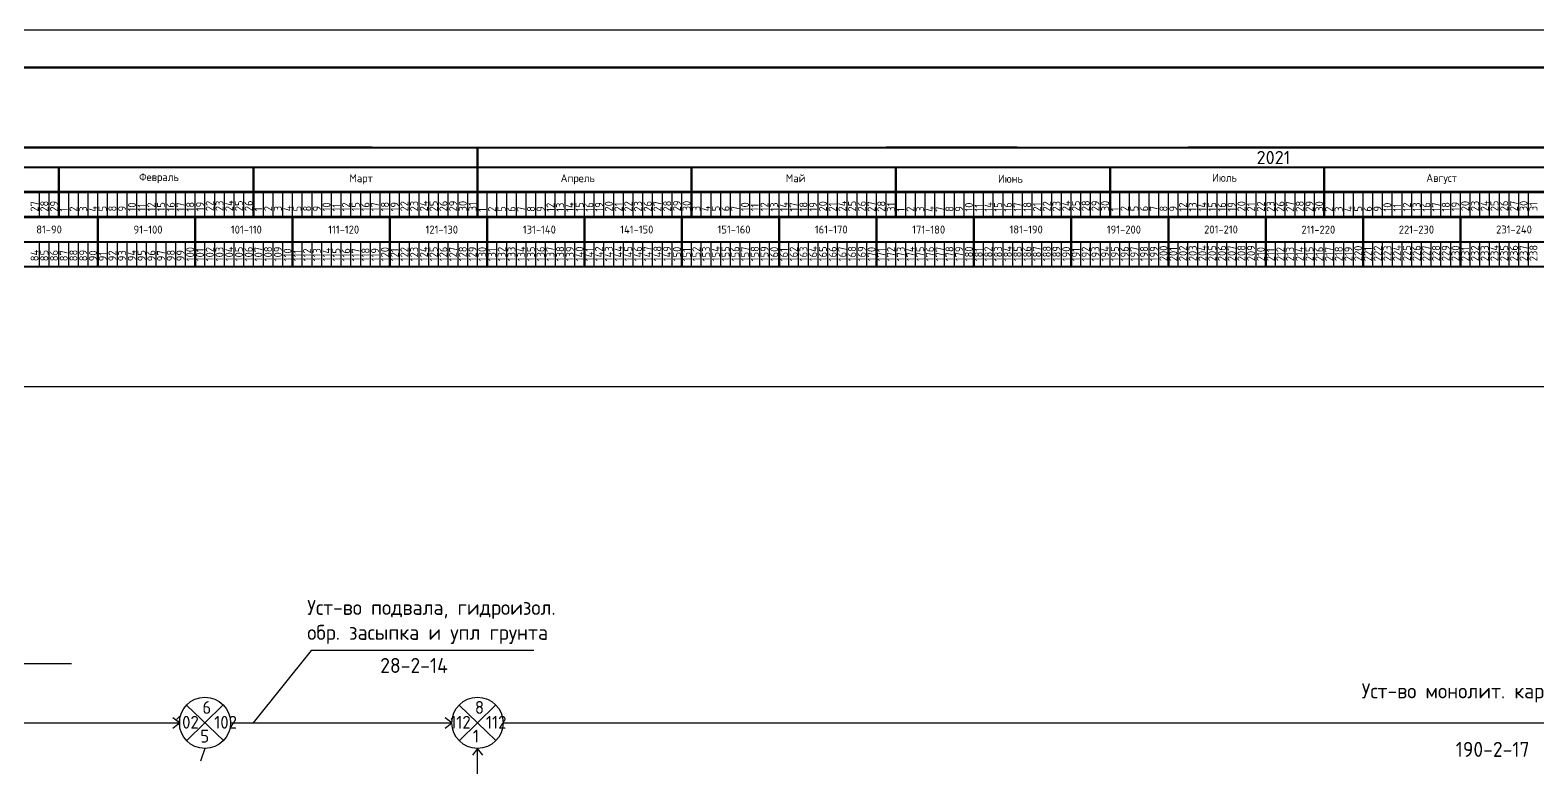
# Model space of a CAD drawing. Header units: millimetres. Extents: x -782 to 10910, y 3841 to 9763.
# Drawn here: x 3364.9 to 3566.3, y 8528 to 8626.5 of the extents above; entities that cross this region are included whole.
import ezdxf

# ---------------------------------------------------------------- set-up
doc = ezdxf.new("R2010")
doc.units = ezdxf.units.MM
doc.layers.add('05', color=7, linetype='Continuous', lineweight=50)
doc.layers.add('1STAIR2D', color=30, linetype='Continuous')
doc.layers.add('A0-08', color=101, linetype='Continuous')
doc.styles.add('GOST-2.304_Type-B', font='GOST_Common.ttf')
doc.styles.get("Standard").update_dxf_attribs({"font": 'isocpeur.ttf'})

msp = doc.modelspace()

# ---------------------------------------------------------------- linework, layer by layer
at = {"lineweight": 50}
for p, q in [((3424.681601, 8601.544181), (3424.681601, 8610.846744)), ((3368.782067, 8601.560899), (3368.782067, 8608.237519)), ((3394.781878, 8601.517666), (3394.781878, 8608.194286)), ((3453.281412, 8601.549043), (3453.281412, 8608.225663)), ((3480.581287, 8601.497828), (3480.581287, 8608.225663)), ((3509.181161, 8601.443177), (3509.181161, 8608.171012)), ((3537.781689, 8601.576332), (3537.781689, 8608.304166)), ((3424.681601, 8601.636454), (3424.682382, 8604.956123)), ((3373.981601, 8594.926587), (3373.981601, 8601.544181)), ((3386.981601, 8594.911202), (3386.981601, 8601.544181)), ((3399.981601, 8594.895817), (3399.981601, 8601.544181)), ((3412.981601, 8594.895817), (3412.981601, 8601.544181)), ((3425.981601, 8594.911202), (3425.981601, 8601.544181)), ((3438.981601, 8594.911202), (3438.981601, 8601.544181)), ((3451.981601, 8594.911202), (3451.981601, 8601.544181)), ((3464.981601, 8594.911202), (3464.981601, 8601.544181)), ((3477.981601, 8594.918895), (3477.981601, 8601.551874)), ((3490.981601, 8594.93428), (3490.981601, 8601.567259)), ((3503.981601, 8594.903509), (3503.981601, 8601.536489)), ((3516.981601, 8594.911202), (3516.981601, 8601.544181)), ((3529.981601, 8594.911202), (3529.981601, 8601.544181)), ((3542.981601, 8594.93428), (3542.981601, 8601.567259)), ((3555.981601, 8594.903509), (3555.981601, 8601.536489))]:
    msp.add_line(p, q, dxfattribs=at)
at = {"lineweight": 25}
for p, q in [((3366.182042, 8601.455147), (3366.182042, 8604.779329)), ((3366.182067, 8601.528387), (3366.182067, 8604.852569)), ((3367.482067, 8601.497616), (3367.482067, 8604.821798)), ((3368.781979, 8601.534418), (3368.781979, 8604.858601)), ((3368.782067, 8601.466845), (3368.782067, 8604.791027)), ((3371.381979, 8601.534418), (3371.381979, 8604.858601)), ((3371.382004, 8601.528559), (3371.382004, 8604.852741)), ((3372.681979, 8601.534418), (3372.681979, 8604.858601)), ((3373.981979, 8601.503648), (3373.981979, 8604.82783)), ((3373.982004, 8601.528559), (3373.982004, 8604.852741)), ((3375.281979, 8601.472877), (3375.281979, 8604.797059)), ((3375.282004, 8601.528559), (3375.282004, 8604.852741)), ((3376.582004, 8601.497788), (3376.582004, 8604.821971)), ((3377.881916, 8601.552148), (3377.881916, 8604.876331)), ((3377.882004, 8601.467018), (3377.882004, 8604.7912)), ((3380.481916, 8601.552148), (3380.481916, 8604.876331)), ((3380.481941, 8601.546289), (3380.481941, 8604.870471)), ((3381.781916, 8601.552148), (3381.781916, 8604.876331)), ((3383.081916, 8601.521378), (3383.081916, 8604.84556)), ((3383.081941, 8601.546289), (3383.081941, 8604.870471)), ((3384.381916, 8601.490607), (3384.381916, 8604.814789)), ((3384.381941, 8601.546289), (3384.381941, 8604.870471)), ((3385.681941, 8601.515518), (3385.681941, 8604.839701)), ((3386.981853, 8601.552321), (3386.981853, 8604.876503)), ((3386.981941, 8601.484748), (3386.981941, 8604.80893)), ((3389.581853, 8601.552321), (3389.581853, 8604.876503)), ((3389.581878, 8601.564019), (3389.581878, 8604.888201)), ((3390.881853, 8601.552321), (3390.881853, 8604.876503)), ((3392.181853, 8601.52155), (3392.181853, 8604.845732)), ((3392.181878, 8601.564019), (3392.181878, 8604.888201)), ((3393.481853, 8601.49078), (3393.481853, 8604.814962)), ((3393.481878, 8601.564019), (3393.481878, 8604.888201)), ((3394.781878, 8601.533248), (3394.781878, 8604.857431)), ((3396.08179, 8601.570051), (3396.08179, 8604.894233)), ((3396.081878, 8601.502478), (3396.081878, 8604.82666)), ((3398.68179, 8601.570051), (3398.68179, 8604.894233)), ((3398.681815, 8601.564192), (3398.681815, 8604.888374)), ((3399.98179, 8601.570051), (3399.98179, 8604.894233)), ((3401.28179, 8601.53928), (3401.28179, 8604.863462)), ((3401.281815, 8601.564192), (3401.281815, 8604.888374)), ((3402.58179, 8601.508509), (3402.58179, 8604.832692)), ((3402.581815, 8601.564192), (3402.581815, 8604.888374)), ((3403.881815, 8601.533421), (3403.881815, 8604.857603)), ((3405.181727, 8601.587781), (3405.181727, 8604.911963)), ((3405.181815, 8601.50265), (3405.181815, 8604.826832)), ((3407.781727, 8601.587781), (3407.781727, 8604.911963)), ((3407.781752, 8601.581921), (3407.781752, 8604.906104)), ((3409.081727, 8601.587781), (3409.081727, 8604.911963)), ((3410.381727, 8601.55701), (3410.381727, 8604.881192)), ((3410.381752, 8601.581921), (3410.381752, 8604.906104)), ((3411.681727, 8601.526239), (3411.681727, 8604.850422)), ((3411.681752, 8601.581921), (3411.681752, 8604.906104)), ((3412.981752, 8601.551151), (3412.981752, 8604.875333)), ((3414.281664, 8601.587953), (3414.281664, 8604.912135)), ((3416.881664, 8601.587953), (3416.881664, 8604.912135)), ((3418.181664, 8601.587953), (3418.181664, 8604.912135)), ((3419.481664, 8601.557183), (3419.481664, 8604.881365)), ((3420.781664, 8601.526412), (3420.781664, 8604.850594)), ((3423.381601, 8601.605683), (3423.381601, 8604.929865)), ((3425.981601, 8601.513411), (3425.981601, 8604.837593)), ((3428.581601, 8601.513411), (3428.581601, 8604.837593)), ((3429.881601, 8601.513411), (3429.881601, 8604.837593)), ((3431.181601, 8601.48264), (3431.181601, 8604.806822)), ((3432.481601, 8601.451869), (3432.481601, 8604.776051)), ((3435.081539, 8601.513583), (3435.081539, 8604.837765)), ((3437.681539, 8601.513583), (3437.681539, 8604.837765)), ((3438.981539, 8601.513583), (3438.981539, 8604.837765)), ((3440.281539, 8601.482812), (3440.281539, 8604.806995)), ((3441.581539, 8601.452042), (3441.581539, 8604.776224)), ((3444.181476, 8601.531313), (3444.181476, 8604.855495)), ((3446.781476, 8601.531313), (3446.781476, 8604.855495)), ((3448.081476, 8601.531313), (3448.081476, 8604.855495)), ((3449.381476, 8601.500542), (3449.381476, 8604.824725)), ((3450.681476, 8601.469772), (3450.681476, 8604.793954)), ((3453.281412, 8601.549043), (3453.281412, 8604.873225)), ((3455.881412, 8601.549043), (3455.881412, 8604.873225)), ((3457.181412, 8601.549043), (3457.181412, 8604.873225)), ((3458.481412, 8601.518272), (3458.481412, 8604.842455)), ((3459.781412, 8601.487502), (3459.781412, 8604.811684)), ((3462.38135, 8601.549216), (3462.38135, 8604.873398)), ((3464.98135, 8601.549216), (3464.98135, 8604.873398)), ((3466.28135, 8601.549216), (3466.28135, 8604.873398)), ((3467.58135, 8601.518445), (3467.58135, 8604.842627)), ((3468.88135, 8601.487674), (3468.88135, 8604.811856)), ((3471.481287, 8601.566945), (3471.481287, 8604.891128)), ((3474.081287, 8601.566945), (3474.081287, 8604.891128)), ((3475.381287, 8601.605683), (3475.381287, 8604.929865)), ((3475.381287, 8601.605683), (3475.381287, 8604.929865)), ((3475.381287, 8601.566945), (3475.381287, 8604.891128)), ((3476.681287, 8601.536175), (3476.681287, 8604.860357)), ((3477.981287, 8601.513411), (3477.981287, 8604.837593)), ((3477.981287, 8601.513411), (3477.981287, 8604.837593)), ((3477.981287, 8601.505404), (3477.981287, 8604.829586)), ((3480.581224, 8601.584675), (3480.581224, 8604.908858)), ((3480.581287, 8601.513411), (3480.581287, 8604.837593)), ((3480.581287, 8601.513411), (3480.581287, 8604.837593)), ((3481.881287, 8601.513411), (3481.881287, 8604.837593)), ((3481.881287, 8601.513411), (3481.881287, 8604.837593)), ((3483.181224, 8601.584675), (3483.181224, 8604.908858)), ((3483.181287, 8601.48264), (3483.181287, 8604.806822)), ((3483.181287, 8601.48264), (3483.181287, 8604.806822)), ((3484.481224, 8601.584675), (3484.481224, 8604.908858)), ((3484.481287, 8601.451869), (3484.481287, 8604.776051)), ((3484.481287, 8601.451869), (3484.481287, 8604.776051)), ((3485.781224, 8601.553905), (3485.781224, 8604.878087)), ((3487.081224, 8601.523134), (3487.081224, 8604.847316)), ((3487.081224, 8601.513583), (3487.081224, 8604.837765)), ((3487.081224, 8601.513583), (3487.081224, 8604.837765)), ((3489.681161, 8601.584848), (3489.681161, 8604.90903)), ((3489.681224, 8601.513583), (3489.681224, 8604.837765)), ((3489.681224, 8601.513583), (3489.681224, 8604.837765)), ((3490.981224, 8601.513583), (3490.981224, 8604.837765)), ((3490.981224, 8601.513583), (3490.981224, 8604.837765)), ((3492.281161, 8601.584848), (3492.281161, 8604.90903)), ((3492.281224, 8601.482812), (3492.281224, 8604.806995)), ((3492.281224, 8601.482812), (3492.281224, 8604.806995)), ((3493.581161, 8601.584848), (3493.581161, 8604.90903)), ((3493.581224, 8601.452042), (3493.581224, 8604.776224)), ((3493.581224, 8601.452042), (3493.581224, 8604.776224)), ((3494.881161, 8601.554077), (3494.881161, 8604.87826)), ((3496.181161, 8601.531313), (3496.181161, 8604.855495)), ((3496.181161, 8601.531313), (3496.181161, 8604.855495)), ((3496.181161, 8601.523307), (3496.181161, 8604.847489)), ((3498.781098, 8601.602578), (3498.781098, 8604.92676)), ((3498.781161, 8601.531313), (3498.781161, 8604.855495)), ((3498.781161, 8601.531313), (3498.781161, 8604.855495)), ((3500.081161, 8601.531313), (3500.081161, 8604.855495)), ((3500.081161, 8601.531313), (3500.081161, 8604.855495)), ((3501.381098, 8601.602578), (3501.381098, 8604.92676)), ((3501.381161, 8601.500542), (3501.381161, 8604.824725)), ((3501.381161, 8601.500542), (3501.381161, 8604.824725)), ((3502.681098, 8601.602578), (3502.681098, 8604.92676)), ((3502.681161, 8601.469772), (3502.681161, 8604.793954)), ((3502.681161, 8601.469772), (3502.681161, 8604.793954)), ((3503.981098, 8601.571807), (3503.981098, 8604.895989)), ((3505.281098, 8601.549043), (3505.281098, 8604.873225)), ((3505.281098, 8601.549043), (3505.281098, 8604.873225)), ((3505.281098, 8601.541037), (3505.281098, 8604.865219)), ((3507.881035, 8601.620308), (3507.881035, 8604.94449)), ((3507.881098, 8601.549043), (3507.881098, 8604.873225)), ((3507.881098, 8601.549043), (3507.881098, 8604.873225)), ((3509.181098, 8601.549043), (3509.181098, 8604.873225)), ((3509.181098, 8601.549043), (3509.181098, 8604.873225)), ((3510.481035, 8601.620308), (3510.481035, 8604.94449)), ((3510.481098, 8601.518272), (3510.481098, 8604.842455)), ((3510.481098, 8601.518272), (3510.481098, 8604.842455)), ((3511.781035, 8601.620308), (3511.781035, 8604.94449)), ((3511.781098, 8601.487502), (3511.781098, 8604.811684)), ((3511.781098, 8601.487502), (3511.781098, 8604.811684)), ((3513.081035, 8601.589537), (3513.081035, 8604.913719)), ((3514.381035, 8601.558767), (3514.381035, 8604.882949)), ((3514.381035, 8601.549216), (3514.381035, 8604.873398)), ((3514.381035, 8601.549216), (3514.381035, 8604.873398)), ((3516.980972, 8601.62048), (3516.980972, 8604.944663)), ((3516.981035, 8601.549216), (3516.981035, 8604.873398)), ((3516.981035, 8601.549216), (3516.981035, 8604.873398)), ((3518.281035, 8601.549216), (3518.281035, 8604.873398)), ((3518.281035, 8601.549216), (3518.281035, 8604.873398)), ((3519.580972, 8601.62048), (3519.580972, 8604.944663)), ((3519.581035, 8601.518445), (3519.581035, 8604.842627)), ((3519.581035, 8601.518445), (3519.581035, 8604.842627)), ((3520.880972, 8601.62048), (3520.880972, 8604.944663)), ((3520.881035, 8601.487674), (3520.881035, 8604.811856)), ((3520.881035, 8601.487674), (3520.881035, 8604.811856)), ((3522.180972, 8601.58971), (3522.180972, 8604.913892)), ((3523.480972, 8601.566945), (3523.480972, 8604.891128)), ((3523.480972, 8601.566945), (3523.480972, 8604.891128)), ((3523.480972, 8601.558939), (3523.480972, 8604.883121)), ((3526.080909, 8601.63821), (3526.080909, 8604.962393)), ((3526.080972, 8601.566945), (3526.080972, 8604.891128)), ((3526.080972, 8601.566945), (3526.080972, 8604.891128)), ((3527.380909, 8601.60744), (3527.380909, 8604.931622)), ((3527.380972, 8601.566945), (3527.380972, 8604.891128)), ((3527.380972, 8601.566945), (3527.380972, 8604.891128)), ((3528.680909, 8601.63821), (3528.680909, 8604.962393)), ((3528.680972, 8601.536175), (3528.680972, 8604.860357)), ((3528.680972, 8601.536175), (3528.680972, 8604.860357)), ((3529.980909, 8601.63821), (3529.980909, 8604.962393)), ((3529.980909, 8601.515167), (3529.980909, 8604.839349)), ((3531.280909, 8601.60744), (3531.280909, 8604.931622)), ((3532.580909, 8601.576669), (3532.580909, 8604.900851)), ((3532.580909, 8601.515167), (3532.580909, 8604.839349)), ((3533.880909, 8601.515167), (3533.880909, 8604.839349)), ((3535.180849, 8601.515481), (3535.180849, 8604.839663)), ((3535.180909, 8601.484396), (3535.180909, 8604.808579)), ((3536.480909, 8601.453626), (3536.480909, 8604.777808)), ((3537.780849, 8601.515481), (3537.780849, 8604.839663)), ((3539.080846, 8601.51534), (3539.080846, 8604.839522)), ((3539.080849, 8601.515481), (3539.080849, 8604.839663)), ((3540.380849, 8601.48471), (3540.380849, 8604.808892)), ((3541.680846, 8601.51534), (3541.680846, 8604.839522)), ((3541.680849, 8601.453939), (3541.680849, 8604.778122)), ((3542.980846, 8601.51534), (3542.980846, 8604.839522)), ((3544.280786, 8601.515653), (3544.280786, 8604.839836)), ((3544.280846, 8601.484569), (3544.280846, 8604.808751)), ((3545.580846, 8601.453798), (3545.580846, 8604.77798)), ((3546.880786, 8601.515653), (3546.880786, 8604.839836)), ((3548.180783, 8601.53307), (3548.180783, 8604.857252)), ((3548.180786, 8601.515653), (3548.180786, 8604.839836)), ((3549.480786, 8601.484883), (3549.480786, 8604.809065)), ((3550.780783, 8601.53307), (3550.780783, 8604.857252)), ((3550.780786, 8601.454112), (3550.780786, 8604.778294)), ((3552.080783, 8601.53307), (3552.080783, 8604.857252)), ((3553.380723, 8601.533383), (3553.380723, 8604.857565)), ((3553.380783, 8601.502299), (3553.380783, 8604.826481)), ((3554.680783, 8601.471528), (3554.680783, 8604.79571)), ((3555.980723, 8601.533383), (3555.980723, 8604.857565)), ((3557.28072, 8601.550799), (3557.28072, 8604.874982)), ((3557.280723, 8601.533383), (3557.280723, 8604.857565)), ((3558.580723, 8601.502613), (3558.580723, 8604.826795)), ((3559.88072, 8601.550799), (3559.88072, 8604.874982)), ((3559.880723, 8601.471842), (3559.880723, 8604.796024)), ((3561.18072, 8601.550799), (3561.18072, 8604.874982)), ((3562.48066, 8601.551113), (3562.48066, 8604.875295)), ((3562.48072, 8601.520029), (3562.48072, 8604.844211)), ((3563.78072, 8601.489258), (3563.78072, 8604.81344)), ((3565.08066, 8601.551113), (3565.08066, 8604.875295)), ((3366.181601, 8594.926587), (3366.181601, 8598.266155)), ((3367.481601, 8594.926587), (3367.481601, 8598.25077)), ((3367.481601, 8594.926587), (3367.481601, 8598.25077)), ((3368.781601, 8594.926587), (3368.781601, 8598.25077)), ((3368.781601, 8594.926587), (3368.781601, 8598.25077)), ((3370.081601, 8594.926587), (3370.081601, 8598.266155)), ((3371.381601, 8594.926587), (3371.381601, 8598.25077)), ((3371.381601, 8594.926587), (3371.381601, 8598.25077)), ((3372.681601, 8594.926587), (3372.681601, 8598.25077)), ((3372.681601, 8594.926587), (3372.681601, 8598.25077)), ((3375.281601, 8594.911202), (3375.281601, 8598.235384)), ((3375.281601, 8594.911202), (3375.281601, 8598.235384)), ((3376.581601, 8594.911202), (3376.581601, 8598.235384)), ((3376.581601, 8594.911202), (3376.581601, 8598.235384)), ((3377.881601, 8594.911202), (3377.881601, 8598.25077)), ((3379.181601, 8594.895817), (3379.181601, 8598.219999)), ((3379.181601, 8594.895817), (3379.181601, 8598.219999)), ((3380.481601, 8594.895817), (3380.481601, 8598.219999)), ((3380.481601, 8594.895817), (3380.481601, 8598.219999)), ((3381.781601, 8594.895817), (3381.781601, 8598.235384)), ((3383.081601, 8594.911202), (3383.081601, 8598.235384)), ((3383.081601, 8594.911202), (3383.081601, 8598.235384)), ((3384.381601, 8594.911202), (3384.381601, 8598.235384)), ((3384.381601, 8594.911202), (3384.381601, 8598.235384)), ((3385.681601, 8594.911202), (3385.681601, 8598.25077)), ((3386.981601, 8594.911202), (3386.981601, 8598.235384)), ((3388.281601, 8594.911202), (3388.281601, 8598.235384)), ((3388.281601, 8594.911202), (3388.281601, 8598.235384)), ((3389.581601, 8594.911202), (3389.581601, 8598.25077)), ((3390.881601, 8594.911202), (3390.881601, 8598.235384)), ((3390.881601, 8594.911202), (3390.881601, 8598.235384)), ((3392.181601, 8594.911202), (3392.181601, 8598.235384)), ((3392.181601, 8594.911202), (3392.181601, 8598.235384)), ((3393.481601, 8594.911202), (3393.481601, 8598.25077)), ((3394.781601, 8594.911202), (3394.781601, 8598.235384)), ((3394.781601, 8594.911202), (3394.781601, 8598.235384)), ((3396.081601, 8594.911202), (3396.081601, 8598.235384)), ((3396.081601, 8594.911202), (3396.081601, 8598.235384)), ((3397.381601, 8594.911202), (3397.381601, 8598.25077)), ((3398.681601, 8594.895817), (3398.681601, 8598.219999)), ((3398.681601, 8594.895817), (3398.681601, 8598.219999)), ((3399.981601, 8594.895817), (3399.981601, 8598.219999)), ((3401.281601, 8594.895817), (3401.281601, 8598.235384)), ((3402.581601, 8594.880431), (3402.581601, 8598.204614)), ((3402.581601, 8594.880431), (3402.581601, 8598.204614)), ((3403.881601, 8594.880431), (3403.881601, 8598.204614)), ((3403.881601, 8594.880431), (3403.881601, 8598.204614)), ((3405.181601, 8594.880431), (3405.181601, 8598.219999)), ((3406.481601, 8594.895817), (3406.481601, 8598.219999)), ((3406.481601, 8594.895817), (3406.481601, 8598.219999)), ((3407.781601, 8594.895817), (3407.781601, 8598.219999)), ((3407.781601, 8594.895817), (3407.781601, 8598.219999)), ((3409.081601, 8594.895817), (3409.081601, 8598.235384)), ((3410.381601, 8594.895817), (3410.381601, 8598.219999)), ((3410.381601, 8594.895817), (3410.381601, 8598.219999)), ((3411.681601, 8594.895817), (3411.681601, 8598.219999)), ((3411.681601, 8594.895817), (3411.681601, 8598.219999)), ((3414.281601, 8594.895817), (3414.281601, 8598.219999)), ((3414.281601, 8594.895817), (3414.281601, 8598.219999)), ((3415.581601, 8594.895817), (3415.581601, 8598.219999)), ((3415.581601, 8594.895817), (3415.581601, 8598.219999)), ((3416.881601, 8594.895817), (3416.881601, 8598.235384)), ((3418.181601, 8594.895817), (3418.181601, 8598.219999)), ((3418.181601, 8594.895817), (3418.181601, 8598.219999)), ((3419.481601, 8594.895817), (3419.481601, 8598.219999)), ((3419.481601, 8594.895817), (3419.481601, 8598.219999)), ((3420.781601, 8594.895817), (3420.781601, 8598.235384)), ((3422.081601, 8594.926587), (3422.081601, 8598.25077)), ((3422.081601, 8594.926587), (3422.081601, 8598.25077)), ((3423.381601, 8594.926587), (3423.381601, 8598.25077)), ((3423.381601, 8594.926587), (3423.381601, 8598.25077)), ((3424.681601, 8594.926587), (3424.681601, 8598.266155)), ((3425.981601, 8594.911202), (3425.981601, 8598.235384)), ((3427.281601, 8594.911202), (3427.281601, 8598.235384)), ((3427.281601, 8594.911202), (3427.281601, 8598.235384)), ((3428.581601, 8594.911202), (3428.581601, 8598.25077)), ((3429.881601, 8594.926587), (3429.881601, 8598.25077)), ((3429.881601, 8594.926587), (3429.881601, 8598.25077)), ((3431.181601, 8594.926587), (3431.181601, 8598.25077)), ((3431.181601, 8594.926587), (3431.181601, 8598.25077)), ((3432.481601, 8594.926587), (3432.481601, 8598.266155)), ((3433.781601, 8594.926587), (3433.781601, 8598.25077)), ((3433.781601, 8594.926587), (3433.781601, 8598.25077)), ((3435.081601, 8594.926587), (3435.081601, 8598.25077)), ((3435.081601, 8594.926587), (3435.081601, 8598.25077)), ((3436.381601, 8594.926587), (3436.381601, 8598.266155)), ((3437.681601, 8594.926587), (3437.681601, 8598.25077)), ((3437.681601, 8594.926587), (3437.681601, 8598.25077)), ((3438.981601, 8594.926587), (3438.981601, 8598.25077)), ((3438.981601, 8594.926587), (3438.981601, 8598.25077)), ((3440.281601, 8594.926587), (3440.281601, 8598.266155)), ((3441.581601, 8594.926587), (3441.581601, 8598.25077)), ((3441.581601, 8594.926587), (3441.581601, 8598.25077)), ((3442.881601, 8594.926587), (3442.881601, 8598.25077)), ((3442.881601, 8594.926587), (3442.881601, 8598.25077)), ((3444.181601, 8594.926587), (3444.181601, 8598.266155)), ((3445.481601, 8594.926587), (3445.481601, 8598.25077)), ((3445.481601, 8594.926587), (3445.481601, 8598.25077)), ((3446.781601, 8594.926587), (3446.781601, 8598.25077)), ((3446.781601, 8594.926587), (3446.781601, 8598.25077)), ((3448.081601, 8594.926587), (3448.081601, 8598.266155)), ((3449.381601, 8594.911202), (3449.381601, 8598.235384)), ((3449.381601, 8594.911202), (3449.381601, 8598.235384)), ((3450.681601, 8594.911202), (3450.681601, 8598.235384)), ((3450.681601, 8594.911202), (3450.681601, 8598.235384)), ((3451.981601, 8594.911202), (3451.981601, 8598.25077)), ((3453.281601, 8594.926587), (3453.281601, 8598.25077)), ((3453.281601, 8594.926587), (3453.281601, 8598.25077)), ((3454.581601, 8594.926587), (3454.581601, 8598.25077)), ((3454.581601, 8594.926587), (3454.581601, 8598.25077)), ((3455.881601, 8594.926587), (3455.881601, 8598.266155)), ((3457.181601, 8594.926587), (3457.181601, 8598.25077)), ((3457.181601, 8594.926587), (3457.181601, 8598.25077)), ((3458.481601, 8594.926587), (3458.481601, 8598.25077)), ((3458.481601, 8594.926587), (3458.481601, 8598.25077)), ((3459.781601, 8594.926587), (3459.781601, 8598.266155)), ((3461.081601, 8594.926587), (3461.081601, 8598.25077)), ((3461.081601, 8594.926587), (3461.081601, 8598.25077)), ((3462.381601, 8594.926587), (3462.381601, 8598.25077)), ((3462.381601, 8594.926587), (3462.381601, 8598.25077)), ((3463.681601, 8594.926587), (3463.681601, 8598.266155)), ((3464.981601, 8594.926587), (3464.981601, 8598.25077)), ((3464.981601, 8594.926587), (3464.981601, 8598.25077)), ((3466.281601, 8594.926587), (3466.281601, 8598.25077)), ((3466.281601, 8594.926587), (3466.281601, 8598.25077)), ((3467.581601, 8594.926587), (3467.581601, 8598.266155)), ((3468.881601, 8594.911202), (3468.881601, 8598.235384)), ((3468.881601, 8594.911202), (3468.881601, 8598.235384)), ((3470.181601, 8594.911202), (3470.181601, 8598.235384)), ((3470.181601, 8594.911202), (3470.181601, 8598.235384)), ((3471.481601, 8594.911202), (3471.481601, 8598.25077)), ((3472.781601, 8594.895817), (3472.781601, 8598.219999)), ((3472.781601, 8594.895817), (3472.781601, 8598.219999)), ((3474.081601, 8594.895817), (3474.081601, 8598.219999)), ((3474.081601, 8594.895817), (3474.081601, 8598.219999)), ((3475.381601, 8594.895817), (3475.381601, 8598.235384)), ((3476.681601, 8594.911202), (3476.681601, 8598.235384)), ((3476.681601, 8594.911202), (3476.681601, 8598.235384)), ((3477.981601, 8594.911202), (3477.981601, 8598.235384)), ((3477.981601, 8594.911202), (3477.981601, 8598.235384)), ((3479.281601, 8594.911202), (3479.281601, 8598.25077)), ((3480.581601, 8594.911202), (3480.581601, 8598.235384)), ((3480.581601, 8594.911202), (3480.581601, 8598.235384)), ((3481.881601, 8594.911202), (3481.881601, 8598.235384)), ((3481.881601, 8594.911202), (3481.881601, 8598.235384)), ((3483.181601, 8594.911202), (3483.181601, 8598.25077)), ((3484.481601, 8594.911202), (3484.481601, 8598.235384)), ((3484.481601, 8594.911202), (3484.481601, 8598.235384)), ((3485.781601, 8594.911202), (3485.781601, 8598.235384)), ((3485.781601, 8594.911202), (3485.781601, 8598.235384)), ((3487.081601, 8594.911202), (3487.081601, 8598.25077)), ((3488.381601, 8594.911202), (3488.381601, 8598.235384)), ((3488.381601, 8594.911202), (3488.381601, 8598.235384)), ((3489.681601, 8594.911202), (3489.681601, 8598.235384)), ((3489.681601, 8594.911202), (3489.681601, 8598.235384)), ((3490.981601, 8594.911202), (3490.981601, 8598.25077)), ((3492.281601, 8594.895817), (3492.281601, 8598.219999)), ((3492.281601, 8594.895817), (3492.281601, 8598.219999)), ((3493.581601, 8594.895817), (3493.581601, 8598.219999)), ((3493.581601, 8594.895817), (3493.581601, 8598.219999)), ((3494.881601, 8594.895817), (3494.881601, 8598.235384)), ((3496.181601, 8594.880431), (3496.181601, 8598.204614)), ((3496.181601, 8594.880431), (3496.181601, 8598.204614)), ((3497.481601, 8594.880431), (3497.481601, 8598.204614)), ((3497.481601, 8594.880431), (3497.481601, 8598.204614)), ((3498.781601, 8594.880431), (3498.781601, 8598.219999)), ((3500.081601, 8594.895817), (3500.081601, 8598.219999)), ((3500.081601, 8594.895817), (3500.081601, 8598.219999)), ((3501.381601, 8594.895817), (3501.381601, 8598.219999)), ((3501.381601, 8594.895817), (3501.381601, 8598.219999)), ((3502.681601, 8594.895817), (3502.681601, 8598.235384)), ((3503.981601, 8594.895817), (3503.981601, 8598.219999)), ((3503.981601, 8594.895817), (3503.981601, 8598.219999)), ((3505.281601, 8594.895817), (3505.281601, 8598.219999)), ((3505.281601, 8594.895817), (3505.281601, 8598.219999)), ((3506.581601, 8594.895817), (3506.581601, 8598.235384)), ((3507.881601, 8594.895817), (3507.881601, 8598.219999)), ((3507.881601, 8594.895817), (3507.881601, 8598.219999)), ((3509.181601, 8594.895817), (3509.181601, 8598.219999)), ((3509.181601, 8594.895817), (3509.181601, 8598.219999)), ((3510.481601, 8594.895817), (3510.481601, 8598.235384)), ((3511.781601, 8594.895817), (3511.781601, 8598.219999)), ((3511.781601, 8594.895817), (3511.781601, 8598.219999)), ((3513.081601, 8594.895817), (3513.081601, 8598.219999)), ((3513.081601, 8594.895817), (3513.081601, 8598.219999)), ((3514.381601, 8594.895817), (3514.381601, 8598.235384)), ((3515.681601, 8594.926587), (3515.681601, 8598.25077)), ((3515.681601, 8594.926587), (3515.681601, 8598.25077)), ((3516.981601, 8594.926587), (3516.981601, 8598.25077)), ((3516.981601, 8594.926587), (3516.981601, 8598.25077)), ((3518.281601, 8594.926587), (3518.281601, 8598.266155)), ((3519.581601, 8594.911202), (3519.581601, 8598.235384)), ((3519.581601, 8594.911202), (3519.581601, 8598.235384)), ((3520.881601, 8594.911202), (3520.881601, 8598.235384)), ((3520.881601, 8594.911202), (3520.881601, 8598.235384)), ((3522.181601, 8594.911202), (3522.181601, 8598.25077)), ((3523.481601, 8594.926587), (3523.481601, 8598.25077)), ((3523.481601, 8594.926587), (3523.481601, 8598.25077)), ((3524.781601, 8594.926587), (3524.781601, 8598.25077)), ((3524.781601, 8594.926587), (3524.781601, 8598.25077)), ((3526.081601, 8594.926587), (3526.081601, 8598.266155)), ((3527.381601, 8594.926587), (3527.381601, 8598.25077)), ((3527.381601, 8594.926587), (3527.381601, 8598.25077)), ((3528.681601, 8594.926587), (3528.681601, 8598.25077)), ((3528.681601, 8594.926587), (3528.681601, 8598.25077)), ((3529.981601, 8594.926587), (3529.981601, 8598.266155)), ((3531.281601, 8594.926587), (3531.281601, 8598.25077)), ((3531.281601, 8594.926587), (3531.281601, 8598.25077)), ((3532.581601, 8594.926587), (3532.581601, 8598.25077)), ((3532.581601, 8594.926587), (3532.581601, 8598.25077)), ((3533.881601, 8594.926587), (3533.881601, 8598.266155)), ((3535.181601, 8594.926587), (3535.181601, 8598.25077)), ((3535.181601, 8594.926587), (3535.181601, 8598.25077)), ((3536.481601, 8594.926587), (3536.481601, 8598.25077)), ((3536.481601, 8594.926587), (3536.481601, 8598.25077)), ((3537.781601, 8594.926587), (3537.781601, 8598.266155)), ((3539.081601, 8594.926587), (3539.081601, 8598.25077)), ((3539.081601, 8594.926587), (3539.081601, 8598.25077)), ((3540.381601, 8594.926587), (3540.381601, 8598.25077)), ((3540.381601, 8594.926587), (3540.381601, 8598.25077)), ((3541.681601, 8594.926587), (3541.681601, 8598.266155)), ((3542.981601, 8594.911202), (3542.981601, 8598.235384)), ((3542.981601, 8594.911202), (3542.981601, 8598.235384)), ((3544.281601, 8594.911202), (3544.281601, 8598.235384)), ((3544.281601, 8594.911202), (3544.281601, 8598.235384)), ((3545.581601, 8594.911202), (3545.581601, 8598.25077)), ((3546.881601, 8594.926587), (3546.881601, 8598.25077)), ((3546.881601, 8594.926587), (3546.881601, 8598.25077)), ((3548.181601, 8594.926587), (3548.181601, 8598.25077)), ((3548.181601, 8594.926587), (3548.181601, 8598.25077)), ((3549.481601, 8594.926587), (3549.481601, 8598.266155)), ((3550.781601, 8594.926587), (3550.781601, 8598.25077)), ((3550.781601, 8594.926587), (3550.781601, 8598.25077)), ((3552.081601, 8594.926587), (3552.081601, 8598.25077)), ((3552.081601, 8594.926587), (3552.081601, 8598.25077)), ((3553.381601, 8594.926587), (3553.381601, 8598.266155)), ((3554.681601, 8594.926587), (3554.681601, 8598.25077)), ((3554.681601, 8594.926587), (3554.681601, 8598.25077)), ((3555.981601, 8594.926587), (3555.981601, 8598.25077)), ((3555.981601, 8594.926587), (3555.981601, 8598.25077)), ((3557.281601, 8594.926587), (3557.281601, 8598.266155)), ((3558.581601, 8594.926587), (3558.581601, 8598.25077)), ((3558.581601, 8594.926587), (3558.581601, 8598.25077)), ((3559.881601, 8594.926587), (3559.881601, 8598.25077)), ((3559.881601, 8594.926587), (3559.881601, 8598.25077)), ((3561.181601, 8594.926587), (3561.181601, 8598.266155)), ((3562.481601, 8594.911202), (3562.481601, 8598.235384)), ((3562.481601, 8594.911202), (3562.481601, 8598.235384)), ((3563.781601, 8594.911202), (3563.781601, 8598.235384)), ((3563.781601, 8594.911202), (3563.781601, 8598.235384)), ((3565.081601, 8594.911202), (3565.081601, 8598.25077)), ((3402.458068, 8543.661484), (3394.700821, 8533.988553)), ((3432.222287, 8543.661484), (3402.458068, 8543.661484)), ((3370.434862, 8541.869593), (3337.853464, 8541.869593)), ((3384.861656, 8533.988553), (3383.976067, 8534.667729)), ((3383.976067, 8533.288273), (3384.861656, 8533.988553)), ((3421.261656, 8533.988553), (3420.376067, 8534.667729)), ((3420.376067, 8533.288273), (3421.261656, 8533.988553)), ((3428.101546, 8533.988553), (3668.261656, 8533.988553)), ((3424.681601, 8530.568608), (3424.002425, 8529.683018)), ((3425.381881, 8529.683018), (3424.681601, 8530.568608)), ((3424.681601, 8525.75339), (3424.681601, 8530.568608))]:
    msp.add_line(p, q, dxfattribs=at)
at = {"lineweight": -3}
for p, q in [((3367.481979, 8601.565189), (3367.481916, 8604.891716)), ((3370.082004, 8601.576887), (3370.08194, 8604.903414)), ((3370.081979, 8601.565189), (3370.08276, 8604.884858)), ((3372.682004, 8601.55933), (3372.682784, 8604.878998)), ((3376.581916, 8601.582919), (3376.581853, 8604.909446)), ((3379.181941, 8601.57706), (3379.181878, 8604.903587)), ((3379.181916, 8601.582919), (3379.182696, 8604.902588)), ((3381.781941, 8601.57706), (3381.782721, 8604.896728)), ((3385.681853, 8601.600649), (3385.68179, 8604.927176)), ((3385.681941, 8601.5901), (3385.682722, 8604.909769)), ((3388.281878, 8601.59479), (3388.281815, 8604.921317)), ((3388.281853, 8601.583092), (3388.282634, 8604.90276)), ((3390.881878, 8601.59479), (3390.882658, 8604.914458)), ((3394.78179, 8601.600821), (3394.781727, 8604.927348)), ((3397.381815, 8601.61252), (3397.381752, 8604.939046)), ((3397.38179, 8601.600821), (3397.382571, 8604.92049)), ((3398.681815, 8601.625733), (3398.682595, 8604.945401)), ((3399.981815, 8601.594962), (3399.982595, 8604.914631)), ((3403.881727, 8601.618551), (3403.881664, 8604.945078)), ((3406.481752, 8601.612692), (3406.481689, 8604.939219)), ((3406.481727, 8601.618551), (3406.482508, 8604.93822)), ((3409.081752, 8601.612692), (3409.082532, 8604.932361)), ((3411.681752, 8601.595135), (3411.682533, 8604.914803)), ((3412.981664, 8601.636281), (3412.981601, 8604.962808)), ((3415.581664, 8601.618724), (3415.582445, 8604.938393)), ((3422.081601, 8601.636454), (3422.081538, 8604.962981)), ((3427.281601, 8601.544181), (3427.282382, 8604.86385)), ((3433.781538, 8601.561911), (3433.781475, 8604.888438)), ((3436.381539, 8601.544354), (3436.382319, 8604.864022)), ((3442.881476, 8601.562084), (3442.881412, 8604.888611)), ((3445.481476, 8601.562084), (3445.482256, 8604.881752)), ((3449.381476, 8601.575124), (3449.382256, 8604.894793)), ((3451.981412, 8601.579814), (3451.981349, 8604.906341)), ((3454.581412, 8601.579814), (3454.582193, 8604.899482)), ((3461.081349, 8601.597544), (3461.081286, 8604.92407)), ((3462.38135, 8601.610757), (3462.38213, 8604.930426)), ((3463.68135, 8601.579986), (3463.68213, 8604.899655)), ((3470.181287, 8601.597716), (3470.181224, 8604.924243)), ((3472.781287, 8601.597716), (3472.782067, 8604.917385)), ((3475.381287, 8601.580159), (3475.382067, 8604.899827)), ((3476.681287, 8601.636454), (3476.682067, 8604.956123)), ((3476.681287, 8601.636454), (3476.682067, 8604.956123)), ((3479.281224, 8601.615446), (3479.281161, 8604.941973)), ((3479.281287, 8601.544181), (3479.282067, 8604.86385)), ((3479.281287, 8601.544181), (3479.282067, 8604.86385)), ((3481.881224, 8601.615446), (3481.882004, 8604.935115)), ((3485.781224, 8601.561911), (3485.781161, 8604.888438)), ((3485.781224, 8601.561911), (3485.781161, 8604.888438)), ((3488.381161, 8601.633176), (3488.381098, 8604.959703)), ((3488.381224, 8601.544354), (3488.382004, 8604.864022)), ((3488.381224, 8601.544354), (3488.382004, 8604.864022)), ((3490.981161, 8601.615619), (3490.981941, 8604.935287)), ((3494.881161, 8601.562084), (3494.881098, 8604.888611)), ((3494.881161, 8601.562084), (3494.881098, 8604.888611)), ((3497.481098, 8601.633349), (3497.481035, 8604.959875)), ((3497.481161, 8601.562084), (3497.481941, 8604.881752)), ((3497.481161, 8601.562084), (3497.481941, 8604.881752)), ((3500.081098, 8601.633349), (3500.081878, 8604.953017)), ((3501.381161, 8601.575124), (3501.381942, 8604.894793)), ((3501.381161, 8601.575124), (3501.381942, 8604.894793)), ((3503.981098, 8601.579814), (3503.981035, 8604.906341)), ((3503.981098, 8601.579814), (3503.981035, 8604.906341)), ((3506.581035, 8601.651079), (3506.580972, 8604.977605)), ((3506.581098, 8601.579814), (3506.581878, 8604.899482)), ((3506.581098, 8601.579814), (3506.581878, 8604.899482)), ((3509.181035, 8601.651079), (3509.181815, 8604.970747)), ((3513.081035, 8601.597544), (3513.080972, 8604.92407)), ((3513.081035, 8601.597544), (3513.080972, 8604.92407)), ((3514.381035, 8601.610757), (3514.381816, 8604.930426)), ((3514.381035, 8601.610757), (3514.381816, 8604.930426)), ((3515.680972, 8601.668809), (3515.680909, 8604.995335)), ((3515.681035, 8601.579986), (3515.681816, 8604.899655)), ((3515.681035, 8601.579986), (3515.681816, 8604.899655)), ((3518.280972, 8601.651251), (3518.281753, 8604.97092)), ((3522.180972, 8601.597716), (3522.180909, 8604.924243)), ((3522.180972, 8601.597716), (3522.180909, 8604.924243)), ((3524.780909, 8601.668981), (3524.780846, 8604.995508)), ((3524.780972, 8601.597716), (3524.781753, 8604.917385)), ((3524.780972, 8601.597716), (3524.781753, 8604.917385)), ((3527.380909, 8601.668981), (3527.381689, 8604.98865)), ((3527.380972, 8601.580159), (3527.381753, 8604.899827)), ((3527.380972, 8601.580159), (3527.381753, 8604.899827)), ((3528.680909, 8601.63821), (3528.681689, 8604.957879)), ((3531.280909, 8601.545938), (3531.281689, 8604.865606)), ((3533.880846, 8601.686711), (3533.880783, 8605.013238)), ((3536.480849, 8601.546251), (3536.481629, 8604.86592)), ((3537.780846, 8601.563668), (3537.780783, 8604.890195)), ((3540.380846, 8601.54611), (3540.381627, 8604.865779)), ((3542.980786, 8601.563981), (3542.980722, 8604.890508)), ((3545.580786, 8601.546424), (3545.581566, 8604.866093)), ((3546.880783, 8601.56384), (3546.88072, 8604.890367)), ((3549.480783, 8601.56384), (3549.481564, 8604.883509)), ((3552.080723, 8601.564154), (3552.08066, 8604.890681)), ((3553.380784, 8601.576881), (3553.381564, 8604.89655)), ((3554.680723, 8601.564154), (3554.681503, 8604.883823)), ((3555.98072, 8601.58157), (3555.980657, 8604.908097)), ((3558.58072, 8601.58157), (3558.581501, 8604.901239)), ((3561.18066, 8601.581884), (3561.180597, 8604.908411)), ((3563.78066, 8601.581884), (3563.78144, 8604.901553)), ((3565.080657, 8601.5993), (3565.080594, 8604.925827)), ((3834.702615, 8578.908867), (3297.281601, 8578.868787)), ((3333.201546, 8533.988553), (3384.861656, 8533.988553)), ((3391.701546, 8533.988553), (3421.261656, 8533.988553)), ((3388.281601, 8530.568608), (3387.693714, 8528.870354))]:
    msp.add_line(p, q, dxfattribs=at)
at = {"layer": '05'}
for p, q in [((3281.548041, 8610.846744), (3410.631699, 8610.846744)), ((3479.278033, 8610.846744), (3496.766894, 8610.846744))]:
    msp.add_line(p, q, dxfattribs=at)
at = {"layer": '1STAIR2D', "color": 0}
msp.add_line((4015.912801, 8626.512194), (3175.912801, 8626.512194), dxfattribs=at)
at = {"layer": '1STAIR2D', "color": 0, "lineweight": 100}
msp.add_line((4010.912801, 8621.512194), (3195.912801, 8621.512194), dxfattribs=at)
at = {"layer": 'A0-08', "color": 0, "lineweight": 40}
for p, q in [((3256.981601, 8610.846744), (3997.981601, 8610.846744)), ((3256.981601, 8610.846744), (3997.981601, 8610.846744)), ((3281.548041, 8610.846744), (3997.981601, 8610.846744)), ((3310.466995, 8610.846744), (3997.981601, 8610.846744)), ((3548.807486, 8610.846744), (3519.615914, 8610.846744)), ((3997.981601, 8610.846744), (3548.807486, 8610.846744)), ((3248.317444, 8608.225663), (3997.981601, 8608.225663)), ((3248.317444, 8608.225663), (3997.981601, 8608.225663)), ((3256.981601, 8608.225663), (3997.981601, 8608.225663)), ((3248.317444, 8604.884922), (3997.981601, 8604.899134)), ((3248.317444, 8604.884922), (3519.615914, 8604.852978)), ((3256.983574, 8604.956123), (3997.983574, 8604.956123)), ((3248.317444, 8601.544181), (3997.981601, 8601.544181)), ((3256.982794, 8601.636454), (3997.982794, 8601.636454)), ((3248.317444, 8598.235384), (3519.615914, 8598.235384)), ((3256.981601, 8598.235384), (3997.981601, 8598.235384)), ((3351.264167, 8598.235384), (3997.981601, 8598.25077)), ((3248.317444, 8594.941973), (3997.981601, 8594.941973)), ((3256.981601, 8594.941973), (3997.981601, 8594.941973))]:
    msp.add_line(p, q, dxfattribs=at)
at = {"layer": 'A0-08', "color": 0, "lineweight": 25}
for p, q in [((3248.317444, 8601.544181), (3552.806852, 8601.544181)), ((3248.317444, 8598.235384), (3519.615914, 8598.235384)), ((3275.791299, 8594.941973), (3552.806852, 8594.941973)), ((3275.791299, 8594.926587), (3552.806852, 8594.926587)), ((3283.542234, 8594.941973), (3552.806852, 8594.941973)), ((3283.542234, 8594.926587), (3552.806852, 8594.926587)), ((3311.254281, 8594.941973), (3552.806852, 8594.941973)), ((3311.254281, 8594.941973), (3552.806852, 8594.941973)), ((3311.254281, 8594.926587), (3552.806852, 8594.926587)), ((3311.254281, 8594.926587), (3552.806852, 8594.926587)), ((3351.264167, 8594.941973), (3552.806852, 8594.941973)), ((3351.264167, 8594.926587), (3552.806852, 8594.926587)), ((3366.419845, 8594.941973), (3407.459186, 8594.941973)), ((3366.419845, 8594.926587), (3407.459186, 8594.926587)), ((3403.800997, 8594.941973), (3404.655984, 8594.941973)), ((3403.800997, 8594.926587), (3404.655984, 8594.926587)), ((3479.278033, 8594.941973), (3491.247841, 8594.941973)), ((3479.278033, 8594.926587), (3491.247841, 8594.926587)), ((3385.821794, 8536.364553), (3390.741408, 8531.612553)), ((3388.281601, 8533.988553), (3390.72518, 8536.38124)), ((3422.221794, 8536.364553), (3427.141408, 8531.612553)), ((3424.681601, 8533.988553), (3427.12518, 8536.38124)), ((3385.838023, 8531.595866), (3388.281601, 8533.988553)), ((3422.238023, 8531.595866), (3424.681601, 8533.988553))]:
    msp.add_line(p, q, dxfattribs=at)
for centre in [(3388.281601, 8533.988553), (3424.681601, 8533.988553)]:
    msp.add_circle(centre, 3.419945, dxfattribs=at)

# ---------------------------------------------------------------- texts
msp.add_text('2021', height=1.7683557).set_placement((3528.745848, 8608.612501))
at = {"layer": 'A0-08', "color": 0, "lineweight": 25, "style": 'GOST-2.304_Type-B'}
for s, p in [('Февраль', (3379.490569, 8606.362384)), ('Март', (3407.566211, 8606.19885)), ('Апрель', (3435.788176, 8606.206726)), ('Май', (3465.86067, 8606.203388)), ('Июль', (3522.813962, 8606.267847)), ('Август', (3551.413836, 8606.237349)), ('Июнь', (3494.213433, 8606.134693)), ('81-90', (3365.746272, 8599.349877)), ('91-100', (3378.746272, 8599.334491)), ('101-110', (3391.746272, 8599.334491)), ('111-120', (3404.746272, 8599.334491)), ('121-130', (3417.746272, 8599.334491)), ('131-140', (3430.746272, 8599.334491)), ('141-150', (3443.746272, 8599.349877)), ('151-160', (3456.746272, 8599.349877)), ('161-170', (3469.746272, 8599.349877)), ('171-180', (3482.746272, 8599.334491)), ('181-190', (3495.746272, 8599.349877)), ('191-200', (3508.746272, 8599.334491)), ('201-210', (3521.746272, 8599.349877)), ('211-220', (3534.746272, 8599.326799)), ('221-230', (3547.746272, 8599.334491)), ('231-240', (3560.746272, 8599.349877))]:
    msp.add_text(s, height=1.0687328, dxfattribs=at).set_placement(p)
for s, height, p in [('27', 1.0687328, (3366.05531, 8602.263839)), ('28', 1.0687328, (3367.35531, 8602.263839)), ('29', 1.0687328, (3368.65531, 8602.263839)), ('10', 1.0687328, (3379.055247, 8602.29461)), ('12', 1.0687328, (3381.655247, 8602.29461)), ('15', 1.0687328, (3382.955247, 8602.29461)), ('16', 1.0687328, (3384.255247, 8602.29461)), ('17', 1.0687328, (3385.555247, 8602.29461)), ('18', 1.0687328, (3386.855247, 8602.29461)), ('19', 1.0687328, (3388.155121, 8602.330242)), ('22', 1.0687328, (3389.455121, 8602.330242)), ('23', 1.0687328, (3390.755121, 8602.330242)), ('24', 1.0687328, (3392.055121, 8602.330242)), ('25', 1.0687328, (3393.355121, 8602.330242)), ('26', 1.0687328, (3394.655121, 8602.330242)), ('10', 1.0687328, (3405.055058, 8602.299644)), ('12', 1.0687328, (3407.655058, 8602.299644)), ('15', 1.0687328, (3408.955058, 8602.299644)), ('16', 1.0687328, (3410.255058, 8602.299644)), ('17', 1.0687328, (3411.555058, 8602.299644)), ('18', 1.0687328, (3412.855058, 8602.299644)), ('19', 1.0687328, (3414.15502, 8602.299644)), ('22', 1.0687328, (3415.45502, 8602.299644)), ('23', 1.0687328, (3416.75502, 8602.299644)), ('24', 1.0687328, (3418.05502, 8602.299644)), ('25', 1.0687328, (3419.35502, 8602.299644)), ('26', 1.0687328, (3420.65502, 8602.299644)), ('29', 1.0687328, (3421.95502, 8602.299644)), ('30', 1.0687328, (3423.25502, 8602.299644)), ('31', 1.0687328, (3424.554844, 8602.310365)), ('12', 1.0687328, (3434.954844, 8602.248863)), ('13', 1.0687328, (3436.254844, 8602.248863)), ('14', 1.0687328, (3437.554844, 8602.248863)), ('15', 1.0687328, (3438.854782, 8602.279634)), ('16', 1.0687328, (3440.154782, 8602.279634)), ('19', 1.0687328, (3441.454782, 8602.279634)), ('20', 1.0687328, (3442.754782, 8602.279634)), ('21', 1.0687328, (3444.054782, 8602.279634)), ('22', 1.0687328, (3445.354782, 8602.279634)), ('23', 1.0687328, (3446.654782, 8602.279634)), ('26', 1.0687328, (3447.954782, 8602.279634)), ('27', 1.0687328, (3449.254782, 8602.279634)), ('28', 1.0687328, (3450.554782, 8602.279634)), ('29', 1.0687328, (3451.854655, 8602.315266)), ('30', 1.0687328, (3453.154655, 8602.315266)), ('10', 1.0687328, (3460.954655, 8602.315266)), ('11', 1.0687328, (3462.254655, 8602.315266)), ('12', 1.0687328, (3463.554655, 8602.315266)), ('13', 1.0687328, (3464.854593, 8602.284668)), ('14', 1.0687328, (3466.154593, 8602.284668)), ('17', 1.0687328, (3467.454593, 8602.284668)), ('18', 1.0687328, (3468.754593, 8602.284668)), ('19', 1.0687328, (3470.054593, 8602.284668)), ('20', 1.0687328, (3471.354593, 8602.284668)), ('21', 1.0687328, (3472.654593, 8602.284668)), ('24', 1.0687328, (3473.954593, 8602.284668)), ('25', 1.0687328, (3475.254593, 8602.284668)), ('26', 1.0687328, (3476.554593, 8602.284668)), ('27', 1.0687328, (3477.85453, 8602.248863)), ('28', 1.0687328, (3479.15453, 8602.248863)), ('31', 1.0687328, (3480.45453, 8602.248863)), ('10', 1.0687328, (3490.854467, 8602.279634)), ('14', 1.0687328, (3493.454467, 8602.279634)), ('15', 1.0687328, (3494.754467, 8602.279634)), ('16', 1.0687328, (3496.054467, 8602.279634)), ('17', 1.0687328, (3497.354467, 8602.279634)), ('18', 1.0687328, (3498.654467, 8602.279634)), ('21', 1.0687328, (3499.954467, 8602.279634)), ('22', 1.0687328, (3501.254467, 8602.279634)), ('23', 1.0687328, (3502.554467, 8602.279634)), ('24', 1.0687328, (3503.854341, 8602.315266)), ('25', 1.0687328, (3505.154341, 8602.315266)), ('28', 1.0687328, (3506.454341, 8602.315266)), ('29', 1.0687328, (3507.754341, 8602.315266)), ('30', 1.0687328, (3509.054341, 8602.315266)), ('12', 1.0687328, (3519.454278, 8602.284668)), ('13', 1.0687328, (3520.754278, 8602.284668)), ('14', 1.0687328, (3522.054278, 8602.284668)), ('15', 1.0687328, (3523.354278, 8602.284668)), ('16', 1.0687328, (3524.654278, 8602.284668)), ('19', 1.0687328, (3525.954278, 8602.284668)), ('20', 1.0687328, (3527.254278, 8602.284668)), ('21', 1.0687328, (3528.554278, 8602.284668)), ('22', 1.0687328, (3529.854152, 8602.25062)), ('23', 1.0687328, (3531.154152, 8602.25062)), ('26', 1.0687328, (3532.454152, 8602.25062)), ('27', 1.0687328, (3533.754152, 8602.25062)), ('28', 1.0687328, (3535.054152, 8602.25062)), ('29', 1.0687328, (3536.354152, 8602.25062)), ('30', 1.0687328, (3537.654152, 8602.25062)), ('10', 1.0687328, (3546.754089, 8602.28139)), ('12', 1.0687328, (3549.354089, 8602.28139)), ('13', 1.0687328, (3550.654089, 8602.28139)), ('16', 1.0687328, (3551.954089, 8602.28139)), ('17', 1.0687328, (3553.254089, 8602.28139)), ('18', 1.0687328, (3554.554089, 8602.28139)), ('19', 1.0687328, (3555.853963, 8602.317023)), ('20', 1.0687328, (3557.153963, 8602.317023)), ('23', 1.0687328, (3558.453963, 8602.317023)), ('24', 1.0687328, (3559.753963, 8602.317023)), ('25', 1.0687328, (3561.053963, 8602.317023)), ('26', 1.0687328, (3562.353963, 8602.317023)), ('27', 1.0687328, (3563.653963, 8602.317023)), ('30', 1.0687328, (3564.953963, 8602.317023)), ('31', 1.0687328, (3566.253963, 8602.317023)), ('1', 1.068733, (3369.95531, 8602.263839)), ('2', 1.068733, (3371.25531, 8602.263839)), ('3', 1.068733, (3372.55531, 8602.263839)), ('4', 1.068733, (3373.85531, 8602.263839)), ('5', 1.068733, (3375.155247, 8602.29461)), ('8', 1.068733, (3376.455247, 8602.29461)), ('9', 1.068733, (3377.755247, 8602.29461)), ('11', 1.0687328, (3380.355247, 8602.29461)), ('1', 1.068733, (3395.955121, 8602.330242)), ('2', 1.068733, (3397.255121, 8602.330242)), ('3', 1.068733, (3398.555121, 8602.330242)), ('4', 1.068733, (3399.855121, 8602.330242)), ('5', 1.068733, (3401.155058, 8602.299644)), ('8', 1.068733, (3402.455058, 8602.299644)), ('9', 1.068733, (3403.755058, 8602.299644)), ('11', 1.0687328, (3406.355058, 8602.299644)), ('1', 1.068733, (3425.854844, 8602.248863)), ('2', 1.068733, (3427.154844, 8602.248863)), ('5', 1.068733, (3428.454844, 8602.248863)), ('6', 1.068733, (3429.754844, 8602.248863)), ('7', 1.068733, (3431.054844, 8602.248863)), ('8', 1.068733, (3432.354844, 8602.248863)), ('9', 1.068733, (3433.654844, 8602.248863)), ('3', 1.068733, (3454.454655, 8602.315266)), ('4', 1.068733, (3455.754655, 8602.315266)), ('5', 1.068733, (3457.054655, 8602.315266)), ('6', 1.068733, (3458.354655, 8602.315266)), ('7', 1.068733, (3459.654655, 8602.315266)), ('1', 1.068733, (3481.75453, 8602.248863)), ('2', 1.068733, (3483.05453, 8602.248863)), ('3', 1.068733, (3484.35453, 8602.248863)), ('4', 1.068733, (3485.65453, 8602.248863)), ('7', 1.068733, (3486.95453, 8602.248863)), ('8', 1.068733, (3488.25453, 8602.248863)), ('9', 1.068733, (3489.55453, 8602.248863)), ('11', 1.0687328, (3492.154467, 8602.279634)), ('1', 1.068733, (3510.354341, 8602.315266)), ('2', 1.068733, (3511.654341, 8602.315266)), ('5', 1.068733, (3512.954341, 8602.315266)), ('6', 1.068733, (3514.254341, 8602.315266)), ('7', 1.068733, (3515.554341, 8602.315266)), ('8', 1.068733, (3516.854278, 8602.284668)), ('9', 1.068733, (3518.154278, 8602.284668)), ('2', 1.068733, (3538.954152, 8602.25062)), ('3', 1.068733, (3540.254152, 8602.25062)), ('4', 1.068733, (3541.554152, 8602.25062)), ('5', 1.068733, (3542.854089, 8602.28139)), ('6', 1.068733, (3544.154089, 8602.28139)), ('9', 1.068733, (3545.454089, 8602.28139)), ('11', 1.0687328, (3548.054089, 8602.28139)), ('84', 1.0687328, (3366.054844, 8595.646655)), ('100', 1.0687328, (3386.854844, 8595.646655)), ('101', 1.0687328, (3388.154844, 8595.646655)), ('102', 1.0687328, (3389.454844, 8595.646655)), ('103', 1.0687328, (3390.754844, 8595.646655)), ('104', 1.0687328, (3392.054844, 8595.646655)), ('105', 1.0687328, (3393.354844, 8595.646655)), ('106', 1.0687328, (3394.654844, 8595.646655)), ('107', 1.0687328, (3395.954844, 8595.646655)), ('108', 1.0687328, (3397.254844, 8595.646655)), ('109', 1.0687328, (3398.554844, 8595.646655)), ('110', 1.0687328, (3399.854844, 8595.646655)), ('112', 1.0687328, (3402.454844, 8595.646655)), ('113', 1.0687328, (3403.754844, 8595.646655)), ('114', 1.0687328, (3405.054844, 8595.646655)), ('115', 1.0687328, (3406.354844, 8595.646655)), ('116', 1.0687328, (3407.654844, 8595.646655)), ('117', 1.0687328, (3408.954844, 8595.646655)), ('118', 1.0687328, (3410.254844, 8595.646655)), ('119', 1.0687328, (3411.554844, 8595.646655)), ('120', 1.0687328, (3412.854844, 8595.646655)), ('121', 1.0687328, (3414.154844, 8595.646655)), ('122', 1.0687328, (3415.454844, 8595.646655)), ('123', 1.0687328, (3416.754844, 8595.646655)), ('124', 1.0687328, (3418.054844, 8595.646655)), ('125', 1.0687328, (3419.354844, 8595.646655)), ('126', 1.0687328, (3420.654844, 8595.646655)), ('127', 1.0687328, (3421.954844, 8595.646655)), ('128', 1.0687328, (3423.254844, 8595.646655)), ('129', 1.0687328, (3424.554844, 8595.646655)), ('130', 1.0687328, (3425.854844, 8595.646655)), ('131', 1.0687328, (3427.154844, 8595.646655)), ('132', 1.0687328, (3428.454844, 8595.646655)), ('133', 1.0687328, (3429.754844, 8595.646655)), ('134', 1.0687328, (3431.054844, 8595.646655)), ('135', 1.0687328, (3432.354844, 8595.646655)), ('136', 1.0687328, (3433.654844, 8595.646655)), ('137', 1.0687328, (3434.954844, 8595.646655)), ('138', 1.0687328, (3436.254844, 8595.646655)), ('139', 1.0687328, (3437.554844, 8595.646655)), ('140', 1.0687328, (3438.854844, 8595.646655)), ('141', 1.0687328, (3440.154844, 8595.646655)), ('142', 1.0687328, (3441.454844, 8595.646655)), ('143', 1.0687328, (3442.754844, 8595.646655)), ('144', 1.0687328, (3444.054844, 8595.646655)), ('145', 1.0687328, (3445.354844, 8595.646655)), ('146', 1.0687328, (3446.654844, 8595.646655)), ('147', 1.0687328, (3447.954844, 8595.646655)), ('148', 1.0687328, (3449.254844, 8595.646655)), ('149', 1.0687328, (3450.554844, 8595.646655)), ('150', 1.0687328, (3451.854844, 8595.646655)), ('151', 1.0687328, (3453.154844, 8595.646655)), ('152', 1.0687328, (3454.454844, 8595.646655)), ('153', 1.0687328, (3455.754844, 8595.646655)), ('154', 1.0687328, (3457.054844, 8595.646655)), ('155', 1.0687328, (3458.354844, 8595.646655)), ('156', 1.0687328, (3459.654844, 8595.646655)), ('157', 1.0687328, (3460.954844, 8595.646655)), ('158', 1.0687328, (3462.254844, 8595.646655)), ('159', 1.0687328, (3463.554844, 8595.646655)), ('160', 1.0687328, (3464.854844, 8595.646655)), ('161', 1.0687328, (3466.154844, 8595.646655)), ('162', 1.0687328, (3467.454844, 8595.646655)), ('163', 1.0687328, (3468.754844, 8595.646655)), ('164', 1.0687328, (3470.054844, 8595.646655)), ('165', 1.0687328, (3471.354844, 8595.646655)), ('166', 1.0687328, (3472.654844, 8595.646655)), ('167', 1.0687328, (3473.954844, 8595.646655)), ('168', 1.0687328, (3475.254844, 8595.646655)), ('169', 1.0687328, (3476.554844, 8595.646655)), ('170', 1.0687328, (3477.854844, 8595.646655)), ('171', 1.0687328, (3479.154844, 8595.646655)), ('172', 1.0687328, (3480.454844, 8595.646655)), ('173', 1.0687328, (3481.754844, 8595.646655)), ('174', 1.0687328, (3483.054844, 8595.646655)), ('175', 1.0687328, (3484.354844, 8595.646655)), ('176', 1.0687328, (3485.654844, 8595.646655)), ('177', 1.0687328, (3486.954844, 8595.646655)), ('178', 1.0687328, (3488.254844, 8595.646655)), ('179', 1.0687328, (3489.554844, 8595.646655)), ('180', 1.0687328, (3490.854844, 8595.646655)), ('181', 1.0687328, (3492.154844, 8595.646655)), ('182', 1.0687328, (3493.454844, 8595.646655)), ('183', 1.0687328, (3494.754844, 8595.646655)), ('184', 1.0687328, (3496.054844, 8595.646655)), ('185', 1.0687328, (3497.354844, 8595.646655)), ('186', 1.0687328, (3498.654844, 8595.646655)), ('187', 1.0687328, (3499.954844, 8595.646655)), ('188', 1.0687328, (3501.254844, 8595.646655)), ('189', 1.0687328, (3502.554844, 8595.646655)), ('190', 1.0687328, (3503.854844, 8595.646655)), ('191', 1.0687328, (3505.154844, 8595.646655)), ('192', 1.0687328, (3506.454844, 8595.646655)), ('193', 1.0687328, (3507.754844, 8595.646655)), ('194', 1.0687328, (3509.054844, 8595.646655)), ('195', 1.0687328, (3510.354844, 8595.646655)), ('196', 1.0687328, (3511.654844, 8595.646655)), ('197', 1.0687328, (3512.954844, 8595.646655)), ('198', 1.0687328, (3514.254844, 8595.646655)), ('199', 1.0687328, (3515.554844, 8595.646655)), ('200', 1.0687328, (3516.854844, 8595.646655)), ('201', 1.0687328, (3518.154844, 8595.646655)), ('202', 1.0687328, (3519.454844, 8595.646655)), ('203', 1.0687328, (3520.754844, 8595.646655)), ('204', 1.0687328, (3522.054844, 8595.646655)), ('205', 1.0687328, (3523.354844, 8595.646655)), ('206', 1.0687328, (3524.654844, 8595.646655)), ('207', 1.0687328, (3525.954844, 8595.646655)), ('208', 1.0687328, (3527.254844, 8595.646655)), ('209', 1.0687328, (3528.554844, 8595.646655)), ('210', 1.0687328, (3529.854844, 8595.646655)), ('211', 1.0687328, (3531.154844, 8595.646655)), ('212', 1.0687328, (3532.454844, 8595.646655)), ('213', 1.0687328, (3533.754844, 8595.646655)), ('214', 1.0687328, (3535.054844, 8595.646655)), ('215', 1.0687328, (3536.354844, 8595.646655)), ('216', 1.0687328, (3537.654844, 8595.646655)), ('217', 1.0687328, (3538.954844, 8595.646655)), ('218', 1.0687328, (3540.254844, 8595.646655)), ('219', 1.0687328, (3541.554844, 8595.646655)), ('220', 1.0687328, (3542.854844, 8595.646655)), ('221', 1.0687328, (3544.154844, 8595.646655)), ('222', 1.0687328, (3545.454844, 8595.646655)), ('223', 1.0687328, (3546.754844, 8595.646655)), ('224', 1.0687328, (3548.054844, 8595.646655)), ('225', 1.0687328, (3549.354844, 8595.646655)), ('226', 1.0687328, (3550.654844, 8595.646655)), ('227', 1.0687328, (3551.954844, 8595.646655)), ('228', 1.0687328, (3553.254844, 8595.646655)), ('229', 1.0687328, (3554.554844, 8595.646655)), ('230', 1.0687328, (3555.854844, 8595.646655)), ('231', 1.0687328, (3557.154844, 8595.646655)), ('232', 1.0687328, (3558.454844, 8595.646655)), ('233', 1.0687328, (3559.754844, 8595.646655)), ('234', 1.0687328, (3561.054844, 8595.646655)), ('235', 1.0687328, (3562.354844, 8595.646655)), ('236', 1.0687328, (3563.654844, 8595.646655)), ('237', 1.0687328, (3564.954844, 8595.646655)), ('238', 1.0687328, (3566.254844, 8595.646655)), ('85', 1.0687328, (3367.354844, 8595.646655)), ('86', 1.0687328, (3368.654844, 8595.646655)), ('87', 1.0687328, (3369.954844, 8595.646655)), ('88', 1.0687328, (3371.254844, 8595.646655)), ('89', 1.0687328, (3372.554844, 8595.646655)), ('90', 1.0687328, (3373.854844, 8595.646655)), ('91', 1.0687328, (3375.154844, 8595.646655)), ('92', 1.0687328, (3376.454844, 8595.646655)), ('93', 1.0687328, (3377.754844, 8595.646655)), ('94', 1.0687328, (3379.054844, 8595.646655)), ('95', 1.0687328, (3380.354844, 8595.646655)), ('96', 1.0687328, (3381.654844, 8595.646655)), ('97', 1.0687328, (3382.954844, 8595.646655)), ('98', 1.0687328, (3384.254844, 8595.646655)), ('99', 1.0687328, (3385.554844, 8595.646655)), ('111', 1.0687328, (3401.154844, 8595.646655))]:
    msp.add_text(s, height=height, rotation=90, dxfattribs=at).set_placement(p)
at = {"layer": 'A0-08', "color": 0, "insert": (3401.947852, 8550.408838), "char_height": 2, "attachment_point": 1, "style": 'GOST-2.304_Type-B'}
msp.add_mtext_dynamic_manual_height_columns('Уст-во подвала, гидроизол.\\Pобр. засыпка и упл грунта', width=89.47389981, gutter_width=12.5, heights=[0], dxfattribs=at)
at = {"layer": 'A0-08', "color": 0, "lineweight": 25, "attachment_point": 1, "style": 'GOST-2.304_Type-B'}
for s, width, insert, char_height in [('28-2-14', 2.49875162, (3411.688267, 8542.652503), 2), ('Уст-во монолит. каркаса здания', 63.73613126, (3542.791534, 8539.259132), 2), ('6', 2.49875162, (3387.937839, 8536.902345), 1.709973), ('8', 2.49875162, (3424.337839, 8536.902345), 1.709973), ('102', 2.49875162, (3384.413286, 8534.92328), 1.7099725), ('102', 2.65436947, (3389.51228, 8534.92328), 1.7099725), ('112', 5.48586317, (3421.032426, 8534.92328), 1.7099725), ('112', 2.65436947, (3425.806949, 8534.92328), 1.7099725), ('5', 2.49875162, (3387.659436, 8533.065726), 1.709973), ('1', 2.49875162, (3424.059436, 8533.065726), 1.709973), ('190-2-17', 2.49875162, (3555.34568, 8531.442961), 2)]:
    msp.add_mtext_dynamic_manual_height_columns(s, width=width, gutter_width=12.5, heights=[0], dxfattribs=dict(at, insert=insert, char_height=char_height))

doc.saveas('drawing.dxf')
